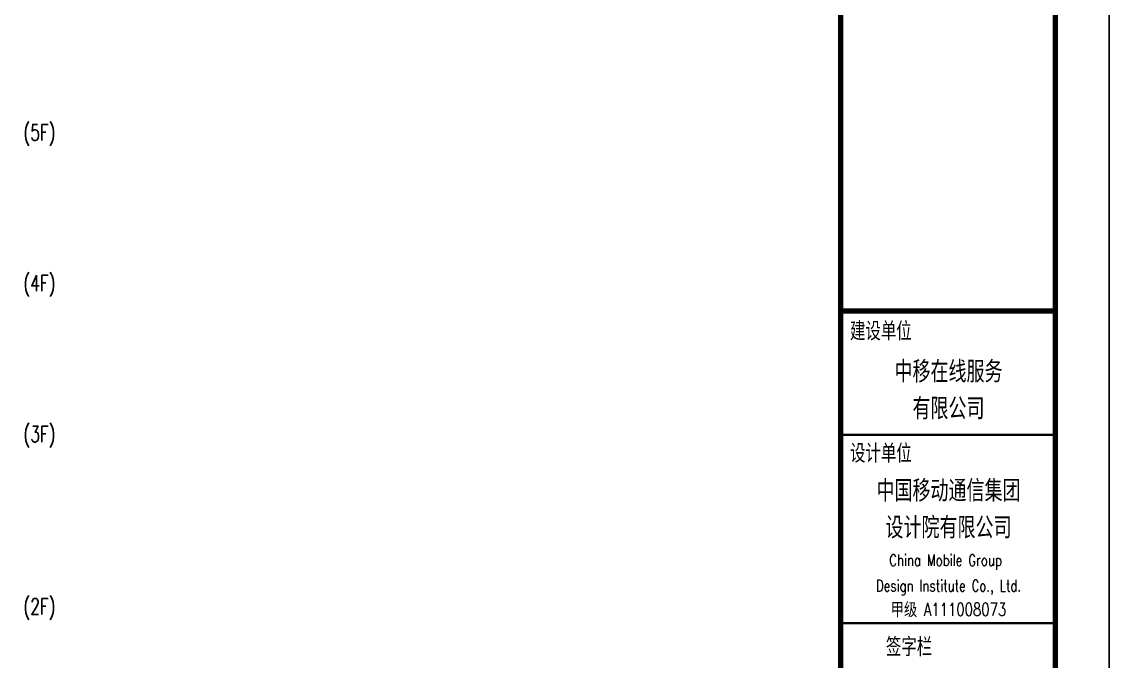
# Model space of a CAD drawing. Header units: millimetres. Extents: x 500457 to 783861, y -293369 to -162148.
# Drawn here: x 753600 to 783861, y -225948 to -208137 of the extents above; entities that cross this region are included whole.
import ezdxf
from ezdxf.enums import TextEntityAlignment as Align

# ---------------------------------------------------------------- set-up
doc = ezdxf.new("R2010")
doc.units = ezdxf.units.MM
doc.header["$LTSCALE"] = 1000
for name, color, linetype in [('PUB_TEXT', 7, 'Continuous'), ('PUB_TITLE', 4, 'Continuous'), ('WALL', 255, 'Continuous')]:
    doc.layers.add(name, color=color, linetype=linetype)
doc.layers.add('图框', color=4, linetype='Continuous', lineweight=35)
doc.styles.add('-黑体', font='simhei.ttf', dxfattribs={"width": 0.8})
doc.styles.add('_TCH_DIM', font='SIMPLEX', dxfattribs={"bigfont": 'GBCBIG'})
doc.styles.add('TK', font='complex_.ttf', dxfattribs={"width": 0.75, "bigfont": 'china'})

# ---------------------------------------------------------------- blocks, each defined once
blk = doc.blocks.new('A$Cbb3eaced')
at = {"layer": '图框', "const_width": 150}
blk.add_lwpolyline([(-5973, 0), (-5973, -86100)], dxfattribs=at)
blk = doc.blocks.new('A$C57a0c051')
at = {"layer": '图框', "color": 4}
for p, q in [((0, -3450), (6000, -3450)), ((0, -8700), (6000, -8700))]:
    blk.add_line(p, q, dxfattribs=at)
at = {"layer": '图框', "linetype": 'Continuous', "const_width": 150}
blk.add_lwpolyline([(0, 0), (6000, 0)], dxfattribs=at)
at = {"layer": '图框', "style": '-黑体', "width": 0.7}
for s, p in [('建设单位', (259, -773)), ('设计单位', (259, -4176)), ('签字栏', (1258, -9567))]:
    blk.add_text(s, height=450, dxfattribs=at).set_placement(p)
for s, p in [('中移在线服务', (3000, -1936)), ('有限公司', (3000, -2964)), ('中国移动通信集团', (3000, -5252)), ('设计院有限公司', (3000, -6280))]:
    blk.add_text(s, height=525, dxfattribs=at).set_placement(p, align=Align.CENTER)
at = {"layer": '图框', "color": 4, "style": 'TK', "width": 0.75}
for s, height, p in [('China Mobile Group ', 320, (3000, -7103)), ('Design Institute Co., Ltd.', 320, (3000, -7813)), ('甲级 A111008073', 360, (3000, -8493))]:
    blk.add_text(s, height=height, dxfattribs=at).set_placement(p, align=Align.CENTER)

msp = doc.modelspace()

# ---------------------------------------------------------------- linework, layer by layer
at = {"layer": 'PUB_TITLE'}
msp.add_lwpolyline([(657892, -259240.7), (783860.9, -259240.7), (783860.9, -170140.7), (657892, -170140.7)], close=True, dxfattribs=at)
at = {"layer": 'PUB_TITLE', "const_width": 150}
msp.add_lwpolyline([(661642, -257740.7), (782360.9, -257740.7), (782360.9, -171640.7), (661642, -171640.7)], close=True, dxfattribs=at)

# ---------------------------------------------------------------- block references
at = {"layer": 'WALL', "color": 0}
for name, p in [('A$Cbb3eaced', (782360.9, -171640.7)), ('A$C57a0c051', (776388.2, -216190.7))]:
    msp.add_blockref(name, p, dxfattribs=at)

# ---------------------------------------------------------------- texts
at = {"layer": 'PUB_TEXT', "style": '_TCH_DIM', "width": 0.705882}
for s, p in [('(5F)', (753647.8, -211443.2)), ('(4F)', (753647.8, -215643.2)), ('(3F)', (753647.8, -219843.2)), ('(2F)', (753647.8, -224643.2))]:
    msp.add_text(s, height=446.25, dxfattribs=at).set_placement(p)

doc.saveas('drawing.dxf')
